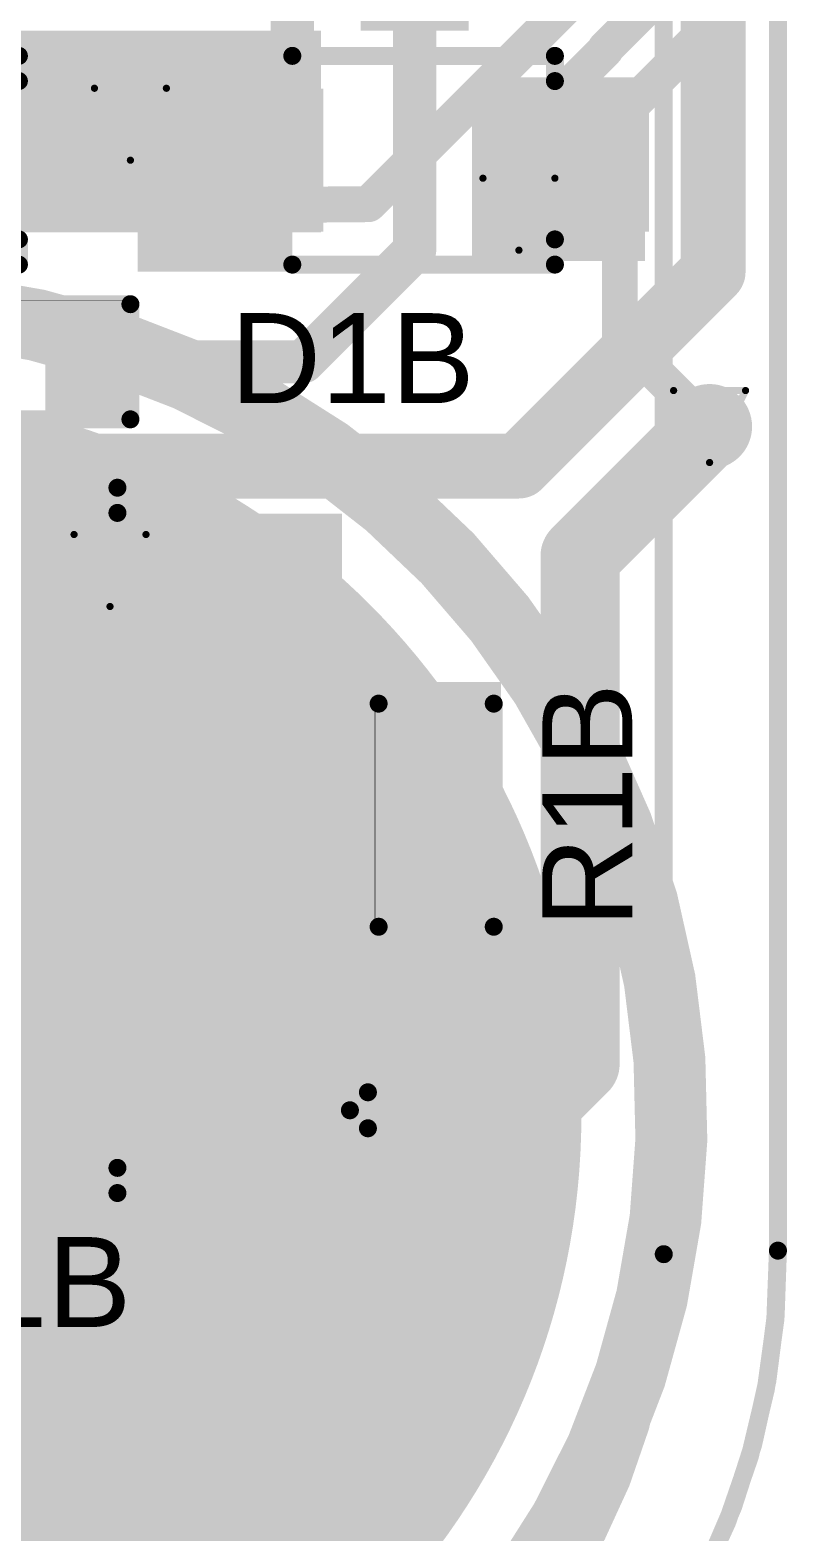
# Model space of a CAD drawing. Header units: inches. Extents: x -4.2 to 12.6, y -6.1 to 3.
# Drawn here: x -2.8468 to -2.6364, y -5.362 to -4.9446 of the extents above; entities that cross this region are included whole.
import ezdxf

# ---------------------------------------------------------------- set-up
doc = ezdxf.new("R2010")
doc.units = ezdxf.units.IN
doc.header["$MEASUREMENT"] = 0
for name, color, linetype in [('Board Outline', 216, 'Continuous'), ('Bottom Layer', 5, 'Continuous'), ('Bottom Overlay', 54, 'Continuous'), ('Bottom Paste', 16, 'Continuous'), ('Drill Drawing', 1, 'Continuous'), ('Flex_Ribbon Bottom Coverlay', 6, 'Continuous'), ('Flex_Ribbon Top Overlay', 2, 'Continuous'), ('Top Layer', 1, 'Continuous'), ('Top Paste', 8, 'Continuous'), ('Top Solder', 216, 'Continuous'), ('Via Holes', 16, 'Continuous')]:
    doc.layers.add(name, color=color, linetype=linetype)
doc.styles.add('Arial', font='', dxfattribs={"height": 0.2})
doc.styles.get('Arial').set_extended_font_data('Arial')

# ---------------------------------------------------------------- blocks, each defined once
blk = doc.blocks.new('SOIC_8_48')
at = {"layer": 'Flex_Ribbon Top Overlay'}
blk.add_hatch(color=2, dxfattribs=at).paths.add_polyline_path([(-0.0720002, 0.0619998), (-0.0590002, 0.0619998), (-0.0590002, 0.0879998), (-0.0720002, 0.0879998)])
at = {"layer": 'Top Layer'}
for points in [[(-0.0757874, 0.086811), (-0.0757874, 0.063189), (-0.136811, 0.063189), (-0.136811, 0.086811)], [(0.136811, 0.086811), (0.136811, 0.063189), (0.0757874, 0.063189), (0.0757874, 0.086811)], [(-0.0757874, 0.036811), (-0.0757874, 0.013189), (-0.136811, 0.013189), (-0.136811, 0.036811)], [(0.136811, 0.036811), (0.136811, 0.013189), (0.0757874, 0.013189), (0.0757874, 0.036811)], [(-0.0757874, -0.013189), (-0.0757874, -0.036811), (-0.136811, -0.036811), (-0.136811, -0.013189)], [(0.136811, -0.013189), (0.136811, -0.036811), (0.0757874, -0.036811), (0.0757874, -0.013189)], [(-0.0757874, -0.063189), (-0.0757874, -0.086811), (-0.136811, -0.086811), (-0.136811, -0.063189)], [(0.136811, -0.063189), (0.136811, -0.086811), (0.0757874, -0.086811), (0.0757874, -0.063189)]]:
    blk.add_hatch(color=1, dxfattribs=at).paths.add_polyline_path(points)
at = {"layer": 'Top Paste'}
for points in [[(-0.0757874, 0.086811), (-0.0757874, 0.063189), (-0.136811, 0.063189), (-0.136811, 0.086811)], [(0.136811, 0.086811), (0.136811, 0.063189), (0.0757874, 0.063189), (0.0757874, 0.086811)], [(-0.0757874, 0.036811), (-0.0757874, 0.013189), (-0.136811, 0.013189), (-0.136811, 0.036811)], [(0.136811, 0.036811), (0.136811, 0.013189), (0.0757874, 0.013189), (0.0757874, 0.036811)], [(-0.0757874, -0.013189), (-0.0757874, -0.036811), (-0.136811, -0.036811), (-0.136811, -0.013189)], [(0.136811, -0.013189), (0.136811, -0.036811), (0.0757874, -0.036811), (0.0757874, -0.013189)], [(-0.0757874, -0.063189), (-0.0757874, -0.086811), (-0.136811, -0.086811), (-0.136811, -0.063189)], [(0.136811, -0.063189), (0.136811, -0.086811), (0.0757874, -0.086811), (0.0757874, -0.063189)]]:
    blk.add_hatch(color=8, dxfattribs=at).paths.add_polyline_path(points)
at = {"layer": 'Top Solder'}
for points in [[(-0.0717874, 0.090811), (-0.0717874, 0.059189), (-0.140811, 0.059189), (-0.140811, 0.090811)], [(-0.0717874, 0.090811), (-0.0717874, 0.059189), (-0.140811, 0.059189), (-0.140811, 0.090811)], [(0.140811, 0.090811), (0.140811, 0.059189), (0.0717874, 0.059189), (0.0717874, 0.090811)], [(0.140811, 0.090811), (0.140811, 0.059189), (0.0717874, 0.059189), (0.0717874, 0.090811)], [(-0.0717874, 0.040811), (-0.0717874, 0.009189000000000003), (-0.140811, 0.009188999999999998), (-0.140811, 0.040811)], [(-0.0717874, 0.040811), (-0.0717874, 0.009189000000000003), (-0.140811, 0.009188999999999998), (-0.140811, 0.040811)], [(0.140811, 0.040811), (0.140811, 0.009189000000000003), (0.0717874, 0.009188999999999998), (0.0717874, 0.040811)], [(0.140811, 0.040811), (0.140811, 0.009189000000000003), (0.0717874, 0.009188999999999998), (0.0717874, 0.040811)], [(-0.0717874, -0.009188999999999998), (-0.0717874, -0.040811), (-0.140811, -0.040811), (-0.140811, -0.009189000000000003)], [(-0.0717874, -0.009188999999999998), (-0.0717874, -0.040811), (-0.140811, -0.040811), (-0.140811, -0.009189000000000003)], [(0.140811, -0.009188999999999998), (0.140811, -0.040811), (0.0717874, -0.040811), (0.0717874, -0.009189000000000003)], [(0.140811, -0.009188999999999998), (0.140811, -0.040811), (0.0717874, -0.040811), (0.0717874, -0.009189000000000003)], [(-0.0717874, -0.059189), (-0.0717874, -0.090811), (-0.140811, -0.090811), (-0.140811, -0.059189)], [(-0.0717874, -0.059189), (-0.0717874, -0.090811), (-0.140811, -0.090811), (-0.140811, -0.059189)], [(0.140811, -0.059189), (0.140811, -0.090811), (0.0717874, -0.090811), (0.0717874, -0.059189)], [(0.140811, -0.059189), (0.140811, -0.090811), (0.0717874, -0.090811), (0.0717874, -0.059189)]]:
    blk.add_hatch(color=216, dxfattribs=at).paths.add_polyline_path(points)
at = {"layer": 'Flex_Ribbon Top Overlay'}
for points in [[(-0.07837, 0.098, 0.005, 0.005, 0), (-0.07837, 0.091, 0.005, 0.005, 0)], [(0.07837, 0.098, 0.005, 0.005, 0), (-0.07837, 0.098, 0.005, 0.005, 0)], [(0.07837, 0.098, 0.005, 0.005, 0), (0.07837, 0.091, 0.005, 0.005, 0)], [(-0.143, 0.075, 0.005, 0.005, 0), (-0.148, 0.08, 0.005, 0.005, 0)], [(-0.148, 0.08, 0.005, 0.005, 0), (-0.148, 0.07, 0.005, 0.005, 0)], [(-0.143, 0.075, 0.005, 0.005, 0), (-0.148, 0.07, 0.005, 0.005, 0)], [(-0.07837, -0.091, 0.005, 0.005, 0), (-0.07837, -0.098, 0.005, 0.005, 0)], [(0.07837, -0.091, 0.005, 0.005, 0), (0.07837, -0.098, 0.005, 0.005, 0)], [(0.07837, -0.098, 0.005, 0.005, 0), (-0.07837, -0.098, 0.005, 0.005, 0)]]:
    blk.add_lwpolyline(points, format="xyseb", dxfattribs=at)
for points in [[(-0.07962, 0.098, 0.0025, 0.0025, 1), (-0.07712, 0.098, 0.0025, 0.0025, 1)], [(-0.07962, 0.098, 0.0025, 0.0025, 1), (-0.07712, 0.098, 0.0025, 0.0025, 1)], [(0.07712, 0.098, 0.0025, 0.0025, 1), (0.07962, 0.098, 0.0025, 0.0025, 1)], [(0.07712, 0.098, 0.0025, 0.0025, 1), (0.07962, 0.098, 0.0025, 0.0025, 1)], [(-0.07962, 0.091, 0.0025, 0.0025, 1), (-0.07712, 0.091, 0.0025, 0.0025, 1)], [(0.07712, 0.091, 0.0025, 0.0025, 1), (0.07962, 0.091, 0.0025, 0.0025, 1)], [(-0.14925, 0.08, 0.0025, 0.0025, 1), (-0.14675, 0.08, 0.0025, 0.0025, 1)], [(-0.14925, 0.08, 0.0025, 0.0025, 1), (-0.14675, 0.08, 0.0025, 0.0025, 1)], [(-0.14425, 0.075, 0.0025, 0.0025, 1), (-0.14175, 0.075, 0.0025, 0.0025, 1)], [(-0.14425, 0.075, 0.0025, 0.0025, 1), (-0.14175, 0.075, 0.0025, 0.0025, 1)], [(-0.14925, 0.07, 0.0025, 0.0025, 1), (-0.14675, 0.07, 0.0025, 0.0025, 1)], [(-0.14925, 0.07, 0.0025, 0.0025, 1), (-0.14675, 0.07, 0.0025, 0.0025, 1)], [(-0.07962, -0.091, 0.0025, 0.0025, 1), (-0.07712, -0.091, 0.0025, 0.0025, 1)], [(0.07712, -0.091, 0.0025, 0.0025, 1), (0.07962, -0.091, 0.0025, 0.0025, 1)], [(-0.07962, -0.098, 0.0025, 0.0025, 1), (-0.07712, -0.098, 0.0025, 0.0025, 1)], [(-0.07962, -0.098, 0.0025, 0.0025, 1), (-0.07712, -0.098, 0.0025, 0.0025, 1)], [(0.07712, -0.098, 0.0025, 0.0025, 1), (0.07962, -0.098, 0.0025, 0.0025, 1)], [(0.07712, -0.098, 0.0025, 0.0025, 1), (0.07962, -0.098, 0.0025, 0.0025, 1)]]:
    blk.add_lwpolyline(points, format="xyseb", close=True, dxfattribs=at)
blk = doc.blocks.new('R___0402_153')
at = {"layer": 'Top Layer'}
for points in [[(-0.0275, -0.0125), (-0.0275, 0.0125), (-0.009499999999999998, 0.0125), (-0.009500000000000001, -0.0125)], [(0.009499999999999998, -0.0125), (0.009500000000000001, 0.0125), (0.0275, 0.0125), (0.0275, -0.0125)]]:
    blk.add_hatch(color=1, dxfattribs=at).paths.add_polyline_path(points)
at = {"layer": 'Top Paste'}
for points in [[(-0.0275, -0.0125), (-0.0275, 0.0125), (-0.009499999999999998, 0.0125), (-0.009500000000000001, -0.0125)], [(0.009499999999999998, -0.0125), (0.009500000000000001, 0.0125), (0.0275, 0.0125), (0.0275, -0.0125)]]:
    blk.add_hatch(color=8, dxfattribs=at).paths.add_polyline_path(points)
at = {"layer": 'Top Solder'}
for points in [[(-0.0296654, -0.0146654), (-0.0296654, 0.0146654), (-0.007334599999999998, 0.0146654), (-0.007334600000000002, -0.0146654)], [(-0.0296654, -0.0146654), (-0.0296654, 0.0146654), (-0.007334599999999998, 0.0146654), (-0.007334600000000002, -0.0146654)], [(0.007334599999999998, -0.0146654), (0.007334600000000002, 0.0146654), (0.0296654, 0.0146654), (0.0296654, -0.0146654)], [(0.007334599999999998, -0.0146654), (0.007334600000000002, 0.0146654), (0.0296654, 0.0146654), (0.0296654, -0.0146654)]]:
    blk.add_hatch(color=216, dxfattribs=at).paths.add_polyline_path(points)
at = {"layer": 'Flex_Ribbon Top Overlay'}
for points in [[(-0.031, 0.016, 0.005, 0.005, 0), (-0.031, -0.016, 0.005, 0.005, 0)], [(0.031, 0.016, 0.005, 0.005, 0), (-0.031, 0.016, 0.005, 0.005, 0)], [(0.031, 0.016, 0.005, 0.005, 0), (0.031, -0.016, 0.005, 0.005, 0)], [(0.031, -0.016, 0.005, 0.005, 0), (-0.031, -0.016, 0.005, 0.005, 0)], [(0.032, -0.017, 0.000127, 0.000127, 0), (-0.032, -0.017, 0.000127, 0.000127, 0)]]:
    blk.add_lwpolyline(points, format="xyseb", dxfattribs=at)
for points in [[(-0.03225, 0.016, 0.0025, 0.0025, 1), (-0.02975, 0.016, 0.0025, 0.0025, 1)], [(-0.03225, 0.016, 0.0025, 0.0025, 1), (-0.02975, 0.016, 0.0025, 0.0025, 1)], [(0.02975, 0.016, 0.0025, 0.0025, 1), (0.03225, 0.016, 0.0025, 0.0025, 1)], [(0.02975, 0.016, 0.0025, 0.0025, 1), (0.03225, 0.016, 0.0025, 0.0025, 1)], [(-0.03225, -0.016, 0.0025, 0.0025, 1), (-0.02975, -0.016, 0.0025, 0.0025, 1)], [(-0.03225, -0.016, 0.0025, 0.0025, 1), (-0.02975, -0.016, 0.0025, 0.0025, 1)], [(0.02975, -0.016, 0.0025, 0.0025, 1), (0.03225, -0.016, 0.0025, 0.0025, 1)], [(0.02975, -0.016, 0.0025, 0.0025, 1), (0.03225, -0.016, 0.0025, 0.0025, 1)], [(-0.0320317, -0.017, 6.35e-05, 6.35e-05, 1), (-0.0319683, -0.017, 6.35e-05, 6.35e-05, 1)], [(0.0319683, -0.017, 6.35e-05, 6.35e-05, 1), (0.0320317, -0.017, 6.35e-05, 6.35e-05, 1)]]:
    blk.add_lwpolyline(points, format="xyseb", close=True, dxfattribs=at)
blk = doc.blocks.new('R___0402_181')
at = {"layer": 'Top Layer'}
for points in [[(-0.0275, -0.0125), (-0.0275, 0.0125), (-0.009500000000000003, 0.0125), (-0.009499999999999996, -0.0125)], [(0.009500000000000003, -0.0125), (0.009499999999999996, 0.0125), (0.0275, 0.0125), (0.0275, -0.0125)]]:
    blk.add_hatch(color=1, dxfattribs=at).paths.add_polyline_path(points)
at = {"layer": 'Top Paste'}
for points in [[(-0.0275, -0.0125), (-0.0275, 0.0125), (-0.009500000000000003, 0.0125), (-0.009499999999999996, -0.0125)], [(0.009500000000000003, -0.0125), (0.009499999999999996, 0.0125), (0.0275, 0.0125), (0.0275, -0.0125)]]:
    blk.add_hatch(color=8, dxfattribs=at).paths.add_polyline_path(points)
at = {"layer": 'Top Solder'}
for points in [[(-0.0296654, -0.0146654), (-0.0296654, 0.0146654), (-0.007334600000000003, 0.0146654), (-0.007334599999999997, -0.0146654)], [(-0.0296654, -0.0146654), (-0.0296654, 0.0146654), (-0.007334600000000003, 0.0146654), (-0.007334599999999997, -0.0146654)], [(0.007334600000000003, -0.0146654), (0.007334599999999997, 0.0146654), (0.0296654, 0.0146654), (0.0296654, -0.0146654)], [(0.007334600000000003, -0.0146654), (0.007334599999999997, 0.0146654), (0.0296654, 0.0146654), (0.0296654, -0.0146654)]]:
    blk.add_hatch(color=216, dxfattribs=at).paths.add_polyline_path(points)
at = {"layer": 'Flex_Ribbon Top Overlay'}
for points in [[(-0.031, -0.016, 0.005, 0.005, 0), (-0.031, 0.016, 0.005, 0.005, 0)], [(0.031, 0.016, 0.005, 0.005, 0), (-0.031, 0.016, 0.005, 0.005, 0)], [(0.031, -0.016, 0.005, 0.005, 0), (0.031, 0.016, 0.005, 0.005, 0)], [(0.031, -0.016, 0.005, 0.005, 0), (-0.031, -0.016, 0.005, 0.005, 0)], [(0.032, -0.017, 0.000127, 0.000127, 0), (-0.032, -0.017, 0.000127, 0.000127, 0)]]:
    blk.add_lwpolyline(points, format="xyseb", dxfattribs=at)
for points in [[(-0.03225, 0.016, 0.0025, 0.0025, 1), (-0.02975, 0.016, 0.0025, 0.0025, 1)], [(-0.03225, 0.016, 0.0025, 0.0025, 1), (-0.02975, 0.016, 0.0025, 0.0025, 1)], [(0.02975, 0.016, 0.0025, 0.0025, 1), (0.03225, 0.016, 0.0025, 0.0025, 1)], [(0.02975, 0.016, 0.0025, 0.0025, 1), (0.03225, 0.016, 0.0025, 0.0025, 1)], [(-0.03225, -0.016, 0.0025, 0.0025, 1), (-0.02975, -0.016, 0.0025, 0.0025, 1)], [(-0.03225, -0.016, 0.0025, 0.0025, 1), (-0.02975, -0.016, 0.0025, 0.0025, 1)], [(0.02975, -0.016, 0.0025, 0.0025, 1), (0.03225, -0.016, 0.0025, 0.0025, 1)], [(0.02975, -0.016, 0.0025, 0.0025, 1), (0.03225, -0.016, 0.0025, 0.0025, 1)], [(-0.0320317, -0.017, 6.35e-05, 6.35e-05, 1), (-0.0319683, -0.017, 6.35e-05, 6.35e-05, 1)], [(0.0319683, -0.017, 6.35e-05, 6.35e-05, 1), (0.0320317, -0.017, 6.35e-05, 6.35e-05, 1)]]:
    blk.add_lwpolyline(points, format="xyseb", close=True, dxfattribs=at)
blk = doc.blocks.new('_EMG________B_202')
at = {"layer": 'Bottom Layer'}
h = blk.add_hatch(color=5, dxfattribs=at)
edge = h.paths.add_edge_path()
edge.add_arc((1.1e-06, -0.3931963), 0.1968504, 0, 360)
at = {"layer": 'Bottom Paste'}
h = blk.add_hatch(color=16, dxfattribs=at)
edge = h.paths.add_edge_path()
edge.add_arc((1.1e-06, -0.3931963), 0.1968504, 0, 360)
at = {"layer": 'Flex_Ribbon Bottom Coverlay'}
h = blk.add_hatch(color=6, dxfattribs=at)
edge = h.paths.add_edge_path()
edge.add_arc((1.1e-06, -0.3931963), 0.2008504, 0, 360)
h = blk.add_hatch(color=6, dxfattribs=at)
edge = h.paths.add_edge_path()
edge.add_arc((1.1e-06, -0.3931963), 0.2008504, 0, 360)
at = {"layer": 'Bottom Overlay'}
for points in [[(0.2237505, -0.4317177, 0.005, 0.005, 0), (0.2237505, 0.4317242, 0.005, 0.005, 0)], [(0.2237505, -0.431721, 0.005, 0.005, -0.4142135623730934), (0.0602644, -0.5989227, 0.005, 0.005, 0)]]:
    blk.add_lwpolyline(points, format="xyseb", dxfattribs=at)
for points in [[(0.2225005, -0.4317177, 0.0025, 0.0025, 1), (0.2250005, -0.4317177, 0.0025, 0.0025, 1)], [(0.2225005, -0.431721, 0.0025, 0.0025, 1), (0.2250005, -0.431721, 0.0025, 0.0025, 1)]]:
    blk.add_lwpolyline(points, format="xyseb", close=True, dxfattribs=at)
blk = doc.blocks.new('SOD_323_216')
at = {"layer": 'Flex_Ribbon Top Overlay'}
for points in [[(-0.079, 0.019), (-0.036, 0.019), (-0.036, 0.031), (-0.079, 0.031)], [(-0.079, -0.02), (-0.062, -0.02), (-0.062, 0.02), (-0.079, 0.02)], [(-0.079, -0.031), (-0.036, -0.031), (-0.036, -0.019), (-0.079, -0.019)]]:
    blk.add_hatch(color=2, dxfattribs=at).paths.add_polyline_path(points)
at = {"layer": 'Top Layer'}
for points in [[(-0.02952755, -0.01771655), (-0.06102365, -0.01771655), (-0.06102365, 0.01771655), (-0.02952755, 0.01771655)], [(0.06102365, -0.01771655), (0.02952755, -0.01771655), (0.02952755, 0.01771655), (0.06102365, 0.01771655)]]:
    blk.add_hatch(color=1, dxfattribs=at).paths.add_polyline_path(points)
at = {"layer": 'Top Paste'}
for points in [[(-0.02952755, -0.01771655), (-0.06102365, -0.01771655), (-0.06102365, 0.01771655), (-0.02952755, 0.01771655)], [(0.06102365, -0.01771655), (0.02952755, -0.01771655), (0.02952755, 0.01771655), (0.06102365, 0.01771655)]]:
    blk.add_hatch(color=8, dxfattribs=at).paths.add_polyline_path(points)
at = {"layer": 'Top Solder'}
for points in [[(-0.02736215, -0.01988195), (-0.06318905, -0.01988195), (-0.06318905, 0.01988195), (-0.02736215, 0.01988195)], [(-0.02736215, -0.01988195), (-0.06318905, -0.01988195), (-0.06318905, 0.01988195), (-0.02736215, 0.01988195)], [(0.06318905, -0.01988195), (0.02736215, -0.01988195), (0.02736215, 0.01988195), (0.06318905, 0.01988195)], [(0.06318905, -0.01988195), (0.02736215, -0.01988195), (0.02736215, 0.01988195), (0.06318905, 0.01988195)]]:
    blk.add_hatch(color=216, dxfattribs=at).paths.add_polyline_path(points)
at = {"layer": 'Flex_Ribbon Top Overlay'}
for points in [[(-0.036, 0.029, 0.005, 0.005, 0), (0.037, 0.029, 0.005, 0.005, 0)], [(0.037, 0.022, 0.005, 0.005, 0), (0.037, 0.029, 0.005, 0.005, 0)], [(0.037, -0.029, 0.005, 0.005, 0), (0.037, -0.022, 0.005, 0.005, 0)], [(-0.036, -0.029, 0.005, 0.005, 0), (0.037, -0.029, 0.005, 0.005, 0)]]:
    blk.add_lwpolyline(points, format="xyseb", dxfattribs=at)
for points in [[(-0.03725, 0.029, 0.0025, 0.0025, 1), (-0.03475, 0.029, 0.0025, 0.0025, 1)], [(0.03575, 0.029, 0.0025, 0.0025, 1), (0.03825, 0.029, 0.0025, 0.0025, 1)], [(0.03575, 0.029, 0.0025, 0.0025, 1), (0.03825, 0.029, 0.0025, 0.0025, 1)], [(0.03575, 0.022, 0.0025, 0.0025, 1), (0.03825, 0.022, 0.0025, 0.0025, 1)], [(0.03575, -0.022, 0.0025, 0.0025, 1), (0.03825, -0.022, 0.0025, 0.0025, 1)], [(-0.03725, -0.029, 0.0025, 0.0025, 1), (-0.03475, -0.029, 0.0025, 0.0025, 1)], [(0.03575, -0.029, 0.0025, 0.0025, 1), (0.03825, -0.029, 0.0025, 0.0025, 1)], [(0.03575, -0.029, 0.0025, 0.0025, 1), (0.03825, -0.029, 0.0025, 0.0025, 1)]]:
    blk.add_lwpolyline(points, format="xyseb", close=True, dxfattribs=at)
blk = doc.blocks.new('SOD_323_223')
at = {"layer": 'Flex_Ribbon Top Overlay'}
for points in [[(-0.079, 0.019), (-0.036, 0.019), (-0.036, 0.031), (-0.079, 0.031)], [(-0.079, -0.02), (-0.062, -0.02), (-0.062, 0.02), (-0.079, 0.02)], [(-0.079, -0.031), (-0.036, -0.031), (-0.036, -0.019), (-0.079, -0.019)]]:
    blk.add_hatch(color=2, dxfattribs=at).paths.add_polyline_path(points)
at = {"layer": 'Top Layer'}
for points in [[(-0.02952755, -0.01771655), (-0.06102365, -0.01771655), (-0.06102365, 0.01771655), (-0.02952755, 0.01771655)], [(0.06102365, -0.01771655), (0.02952755, -0.01771655), (0.02952755, 0.01771655), (0.06102365, 0.01771655)]]:
    blk.add_hatch(color=1, dxfattribs=at).paths.add_polyline_path(points)
at = {"layer": 'Top Paste'}
for points in [[(-0.02952755, -0.01771655), (-0.06102365, -0.01771655), (-0.06102365, 0.01771655), (-0.02952755, 0.01771655)], [(0.06102365, -0.01771655), (0.02952755, -0.01771655), (0.02952755, 0.01771655), (0.06102365, 0.01771655)]]:
    blk.add_hatch(color=8, dxfattribs=at).paths.add_polyline_path(points)
at = {"layer": 'Top Solder'}
for points in [[(-0.02736215, -0.01988195), (-0.06318905, -0.01988195), (-0.06318905, 0.01988195), (-0.02736215, 0.01988195)], [(-0.02736215, -0.01988195), (-0.06318905, -0.01988195), (-0.06318905, 0.01988195), (-0.02736215, 0.01988195)], [(0.06318905, -0.01988195), (0.02736215, -0.01988195), (0.02736215, 0.01988195), (0.06318905, 0.01988195)], [(0.06318905, -0.01988195), (0.02736215, -0.01988195), (0.02736215, 0.01988195), (0.06318905, 0.01988195)]]:
    blk.add_hatch(color=216, dxfattribs=at).paths.add_polyline_path(points)
at = {"layer": 'Flex_Ribbon Top Overlay'}
for points in [[(-0.036, 0.029, 0.005, 0.005, 0), (0.037, 0.029, 0.005, 0.005, 0)], [(0.037, 0.022, 0.005, 0.005, 0), (0.037, 0.029, 0.005, 0.005, 0)], [(0.037, -0.029, 0.005, 0.005, 0), (0.037, -0.022, 0.005, 0.005, 0)], [(-0.036, -0.029, 0.005, 0.005, 0), (0.037, -0.029, 0.005, 0.005, 0)]]:
    blk.add_lwpolyline(points, format="xyseb", dxfattribs=at)
for points in [[(-0.03725, 0.029, 0.0025, 0.0025, 1), (-0.03475, 0.029, 0.0025, 0.0025, 1)], [(0.03575, 0.029, 0.0025, 0.0025, 1), (0.03825, 0.029, 0.0025, 0.0025, 1)], [(0.03575, 0.029, 0.0025, 0.0025, 1), (0.03825, 0.029, 0.0025, 0.0025, 1)], [(0.03575, 0.022, 0.0025, 0.0025, 1), (0.03825, 0.022, 0.0025, 0.0025, 1)], [(0.03575, -0.022, 0.0025, 0.0025, 1), (0.03825, -0.022, 0.0025, 0.0025, 1)], [(-0.03725, -0.029, 0.0025, 0.0025, 1), (-0.03475, -0.029, 0.0025, 0.0025, 1)], [(0.03575, -0.029, 0.0025, 0.0025, 1), (0.03825, -0.029, 0.0025, 0.0025, 1)], [(0.03575, -0.029, 0.0025, 0.0025, 1), (0.03825, -0.029, 0.0025, 0.0025, 1)]]:
    blk.add_lwpolyline(points, format="xyseb", close=True, dxfattribs=at)

msp = doc.modelspace()

# ---------------------------------------------------------------- hatches: boundary and pattern name
at = {"layer": 'Bottom Layer'}
h = msp.add_hatch(color=5, dxfattribs=at)
edge = h.paths.add_edge_path()
edge.add_arc((-2.8189162, -4.9707837), 0.011811, 0, 360)
h = msp.add_hatch(color=5, dxfattribs=at)
edge = h.paths.add_edge_path()
edge.add_arc((-2.7109162, -4.9957837), 0.011811, 0, 360)
h = msp.add_hatch(color=5, dxfattribs=at)
edge = h.paths.add_edge_path()
edge.add_arc((-2.6579162, -5.0547837), 0.011811, 0, 360)
h = msp.add_hatch(color=5, dxfattribs=at)
edge = h.paths.add_edge_path()
edge.add_arc((-2.8245856, -5.0947837), 0.011811, 0, 360)
at = {"layer": 'Top Layer'}
for points in [[(-2.7548964, -4.9447837), (-2.7248964, -4.9447837), (-2.7248964, -4.7987837), (-2.7548964, -4.7987837)], [(-2.8569162, -5.0007837), (-2.7659162, -5.0007837), (-2.7659162, -4.9447837), (-2.8569162, -4.9447837)], [(-2.7239162, -5.0087837), (-2.6759162, -5.0087837), (-2.6759162, -4.9577837), (-2.7239162, -4.9577837)], [(-2.8278964, -5.1567837), (-2.7159162, -5.1567837), (-2.7159162, -5.1257837), (-2.8278964, -5.1257837)], [(-2.8278964, -5.2067837), (-2.7149162, -5.2067837), (-2.7149162, -5.1707837), (-2.8278964, -5.1707837)]]:
    msp.add_hatch(color=1, dxfattribs=at).paths.add_polyline_path(points)
h = msp.add_hatch(color=1, dxfattribs=at)
edge = h.paths.add_edge_path()
edge.add_arc((-2.8189162, -4.9707837), 0.011811, 0, 360)
h = msp.add_hatch(color=1, dxfattribs=at)
edge = h.paths.add_edge_path()
edge.add_arc((-2.7109162, -4.9957837), 0.011811, 0, 360)
h = msp.add_hatch(color=1, dxfattribs=at)
edge = h.paths.add_edge_path()
edge.add_arc((-2.6579162, -5.0547837), 0.011811, 0, 360)
h = msp.add_hatch(color=1, dxfattribs=at)
edge = h.paths.add_edge_path()
edge.add_arc((-2.8245856, -5.0947837), 0.011811, 0, 360)
at = {"layer": 'Via Holes'}
h = msp.add_hatch(color=7, dxfattribs=at)
edge = h.paths.add_edge_path()
edge.add_arc((-2.8189162, -4.9707837), 0.0059055, 0, 360)
h = msp.add_hatch(color=7, dxfattribs=at)
edge = h.paths.add_edge_path()
edge.add_arc((-2.7109162, -4.9957837), 0.0059055, 0, 360)
h = msp.add_hatch(color=7, dxfattribs=at)
edge = h.paths.add_edge_path()
edge.add_arc((-2.6579162, -5.0547837), 0.0059055, 0, 360)
h = msp.add_hatch(color=7, dxfattribs=at)
edge = h.paths.add_edge_path()
edge.add_arc((-2.8245856, -5.0947837), 0.0059055, 0, 360)

# ---------------------------------------------------------------- linework, layer by layer
at = {"layer": 'Board Outline'}
for points in [[(-2.6389176, -4.4233226, 0.005, 0.005, 0), (-2.6389162, -5.2837853, 0.005, 0.005, 0)], [(-2.6389176, -4.4233226, 0.005, 0.005, 0), (-2.6389162, -5.2837853, 0.005, 0.005, 0)], [(-2.6389176, -4.4233231, 0.005, 0.005, 0), (-2.6389162, -5.2837858, 0.005, 0.005, 0)], [(-2.6389162, -5.2837853, 0.005, 0.005, -0.4142135623730951), (-2.8335425, -5.482835, 0.005, 0.005, 0)], [(-2.6389162, -5.2837858, 0.005, 0.005, -0.414213562373093), (-2.8335425, -5.4828355, 0.005, 0.005, 0)]]:
    msp.add_lwpolyline(points, format="xyseb", dxfattribs=at)
for points in [[(-2.6401662, -5.2837853, 0.0025, 0.0025, 1), (-2.6376662, -5.2837853, 0.0025, 0.0025, 1)], [(-2.6401662, -5.2837853, 0.0025, 0.0025, 1), (-2.6376662, -5.2837853, 0.0025, 0.0025, 1)], [(-2.6401662, -5.2837853, 0.0025, 0.0025, 1), (-2.6376662, -5.2837853, 0.0025, 0.0025, 1)], [(-2.6401662, -5.2837858, 0.0025, 0.0025, 1), (-2.6376662, -5.2837858, 0.0025, 0.0025, 1)], [(-2.6401662, -5.2837858, 0.0025, 0.0025, 1), (-2.6376662, -5.2837858, 0.0025, 0.0025, 1)]]:
    msp.add_lwpolyline(points, format="xyseb", close=True, dxfattribs=at)
at = {"layer": 'Bottom Layer'}
for points in [[(-2.7269162, -4.9671563, 0.01, 0.01, 0), (-2.6850767, -4.9253168, 0.01, 0.01, 0)], [(-2.6868359, -4.9497034, 0.01, 0.01, 0), (-2.6682815, -4.931149, 0.01, 0.01, 0)], [(-2.6828688, -4.9687363, 0.01, 0.01, 0), (-2.6522815, -4.938149, 0.01, 0.01, 0)], [(-2.7109162, -4.9741563, 0.01, 0.01, 0), (-2.6868359, -4.950076, 0.01, 0.01, 0)], [(-2.6868359, -4.950076, 0.01, 0.01, 0), (-2.6868359, -4.9497034, 0.01, 0.01, 0)], [(-2.7527443, -4.9929844, 0.01, 0.01, 0), (-2.7269162, -4.9671563, 0.01, 0.01, 0)], [(-3.0899162, -4.9707837, 0.012, 0.012, 0), (-2.8189162, -4.9707837, 0.012, 0.012, 0)], [(-2.8189162, -4.9707837, 0.012, 0.012, 0), (-2.818677, -4.9707837, 0.012, 0.012, 0)], [(-2.6828688, -5.0298311, 0.01, 0.01, 0), (-2.6828688, -4.9687363, 0.01, 0.01, 0)], [(-2.7109162, -4.9957837, 0.01, 0.01, 0), (-2.7109162, -4.9741563, 0.01, 0.01, 0)], [(-3.0708758, -4.9957432, 0.01, 0.01, 0), (-2.8231583, -4.993595, 0.01, 0.01, 0)], [(-2.8231583, -4.993595, 0.01, 0.01, 0), (-2.8230715, -4.9935947, 0.01, 0.01, 0)], [(-2.8230715, -4.9935947, 0.01, 0.01, 0), (-2.810889, -4.9935947, 0.01, 0.01, 0)], [(-2.810889, -4.9935947, 0.01, 0.01, 0), (-2.8079349, -4.993463, 0.01, 0.01, 0)], [(-2.8079349, -4.993463, 0.01, 0.01, 0), (-2.7527443, -4.9929843, 0.01, 0.01, 0)], [(-3.0659163, -5.0992836, 0.02, 0.02, -1.347470357221501), (-2.8344158, -5.4654085, 0.02, 0.02, 0)], [(-2.6828688, -5.0298311, 0.01, 0.01, 0), (-2.6579162, -5.0547837, 0.01, 0.01, 0)]]:
    msp.add_lwpolyline(points, format="xyseb", dxfattribs=at)
for points in [[(-2.6893359, -4.9497034, 0.005, 0.005, 1), (-2.6843359, -4.9497034, 0.005, 0.005, 1)], [(-2.6893359, -4.9497034, 0.005, 0.005, 1), (-2.6843359, -4.9497034, 0.005, 0.005, 1)], [(-2.6893359, -4.950076, 0.005, 0.005, 1), (-2.6843359, -4.950076, 0.005, 0.005, 1)], [(-2.6893359, -4.950076, 0.005, 0.005, 1), (-2.6843359, -4.950076, 0.005, 0.005, 1)], [(-2.7294162, -4.9671563, 0.005, 0.005, 1), (-2.7244162, -4.9671563, 0.005, 0.005, 1)], [(-2.7294162, -4.9671563, 0.005, 0.005, 1), (-2.7244162, -4.9671563, 0.005, 0.005, 1)], [(-2.8219162, -4.9707837, 0.006, 0.006, 1), (-2.8159162, -4.9707837, 0.006, 0.006, 1)], [(-2.8219162, -4.9707837, 0.006, 0.006, 1), (-2.8159162, -4.9707837, 0.006, 0.006, 1)], [(-2.821677, -4.9707837, 0.006, 0.006, 1), (-2.815677, -4.9707837, 0.006, 0.006, 1)], [(-2.6853688, -4.9687363, 0.005, 0.005, 1), (-2.6803688, -4.9687363, 0.005, 0.005, 1)], [(-2.6853688, -4.9687363, 0.005, 0.005, 1), (-2.6803688, -4.9687363, 0.005, 0.005, 1)], [(-2.7134162, -4.9741563, 0.005, 0.005, 1), (-2.7084162, -4.9741563, 0.005, 0.005, 1)], [(-2.7134162, -4.9741563, 0.005, 0.005, 1), (-2.7084162, -4.9741563, 0.005, 0.005, 1)], [(-2.8256583, -4.993595, 0.005, 0.005, 1), (-2.8206583, -4.993595, 0.005, 0.005, 1)], [(-2.8256583, -4.993595, 0.005, 0.005, 1), (-2.8206583, -4.993595, 0.005, 0.005, 1)], [(-2.8255715, -4.9935947, 0.005, 0.005, 1), (-2.8205715, -4.9935947, 0.005, 0.005, 1)], [(-2.8255715, -4.9935947, 0.005, 0.005, 1), (-2.8205715, -4.9935947, 0.005, 0.005, 1)], [(-2.813389, -4.9935947, 0.005, 0.005, 1), (-2.808389, -4.9935947, 0.005, 0.005, 1)], [(-2.813389, -4.9935947, 0.005, 0.005, 1), (-2.808389, -4.9935947, 0.005, 0.005, 1)], [(-2.8104349, -4.993463, 0.005, 0.005, 1), (-2.8054349, -4.993463, 0.005, 0.005, 1)], [(-2.8104349, -4.993463, 0.005, 0.005, 1), (-2.8054349, -4.993463, 0.005, 0.005, 1)], [(-2.7552443, -4.9929843, 0.005, 0.005, 1), (-2.7502443, -4.9929843, 0.005, 0.005, 1)], [(-2.7552443, -4.9929844, 0.005, 0.005, 1), (-2.7502443, -4.9929844, 0.005, 0.005, 1)], [(-2.7134162, -4.9957837, 0.005, 0.005, 1), (-2.7084162, -4.9957837, 0.005, 0.005, 1)], [(-2.6853688, -5.0298311, 0.005, 0.005, 1), (-2.6803688, -5.0298311, 0.005, 0.005, 1)], [(-2.6853688, -5.0298311, 0.005, 0.005, 1), (-2.6803688, -5.0298311, 0.005, 0.005, 1)], [(-2.6604162, -5.0547837, 0.005, 0.005, 1), (-2.6554162, -5.0547837, 0.005, 0.005, 1)]]:
    msp.add_lwpolyline(points, format="xyseb", close=True, dxfattribs=at)
at = {"layer": 'Drill Drawing'}
for points in [[(-2.8289162, -4.9607837, 0.002, 0.002, 0), (-2.8089162, -4.9607837, 0.002, 0.002, 0)], [(-2.8289162, -4.9607837, 0.002, 0.002, 0), (-2.8189162, -4.9807837, 0.002, 0.002, 0)], [(-2.8189162, -4.9807837, 0.002, 0.002, 0), (-2.8089162, -4.9607837, 0.002, 0.002, 0)], [(-2.7209162, -4.9857837, 0.002, 0.002, 0), (-2.7009162, -4.9857837, 0.002, 0.002, 0)], [(-2.7209162, -4.9857837, 0.002, 0.002, 0), (-2.7109162, -5.0057837, 0.002, 0.002, 0)], [(-2.7109162, -5.0057837, 0.002, 0.002, 0), (-2.7009162, -4.9857837, 0.002, 0.002, 0)], [(-2.6679162, -5.0447837, 0.002, 0.002, 0), (-2.6479162, -5.0447837, 0.002, 0.002, 0)], [(-2.6679162, -5.0447837, 0.002, 0.002, 0), (-2.6579162, -5.0647837, 0.002, 0.002, 0)], [(-2.6579162, -5.0647837, 0.002, 0.002, 0), (-2.6479162, -5.0447837, 0.002, 0.002, 0)], [(-2.8345856, -5.0847837, 0.002, 0.002, 0), (-2.8145856, -5.0847837, 0.002, 0.002, 0)], [(-2.8345856, -5.0847837, 0.002, 0.002, 0), (-2.8245856, -5.1047837, 0.002, 0.002, 0)], [(-2.8245856, -5.1047837, 0.002, 0.002, 0), (-2.8145856, -5.0847837, 0.002, 0.002, 0)]]:
    msp.add_lwpolyline(points, format="xyseb", dxfattribs=at)
for points in [[(-2.8294162, -4.9607837, 0.001, 0.001, 1), (-2.8284162, -4.9607837, 0.001, 0.001, 1)], [(-2.8294162, -4.9607837, 0.001, 0.001, 1), (-2.8284162, -4.9607837, 0.001, 0.001, 1)], [(-2.8094162, -4.9607837, 0.001, 0.001, 1), (-2.8084162, -4.9607837, 0.001, 0.001, 1)], [(-2.8094162, -4.9607837, 0.001, 0.001, 1), (-2.8084162, -4.9607837, 0.001, 0.001, 1)], [(-2.8194162, -4.9807837, 0.001, 0.001, 1), (-2.8184162, -4.9807837, 0.001, 0.001, 1)], [(-2.8194162, -4.9807837, 0.001, 0.001, 1), (-2.8184162, -4.9807837, 0.001, 0.001, 1)], [(-2.7214162, -4.9857837, 0.001, 0.001, 1), (-2.7204162, -4.9857837, 0.001, 0.001, 1)], [(-2.7214162, -4.9857837, 0.001, 0.001, 1), (-2.7204162, -4.9857837, 0.001, 0.001, 1)], [(-2.7014162, -4.9857837, 0.001, 0.001, 1), (-2.7004162, -4.9857837, 0.001, 0.001, 1)], [(-2.7014162, -4.9857837, 0.001, 0.001, 1), (-2.7004162, -4.9857837, 0.001, 0.001, 1)], [(-2.7114162, -5.0057837, 0.001, 0.001, 1), (-2.7104162, -5.0057837, 0.001, 0.001, 1)], [(-2.7114162, -5.0057837, 0.001, 0.001, 1), (-2.7104162, -5.0057837, 0.001, 0.001, 1)], [(-2.6684162, -5.0447837, 0.001, 0.001, 1), (-2.6674162, -5.0447837, 0.001, 0.001, 1)], [(-2.6684162, -5.0447837, 0.001, 0.001, 1), (-2.6674162, -5.0447837, 0.001, 0.001, 1)], [(-2.6484162, -5.0447837, 0.001, 0.001, 1), (-2.6474162, -5.0447837, 0.001, 0.001, 1)], [(-2.6484162, -5.0447837, 0.001, 0.001, 1), (-2.6474162, -5.0447837, 0.001, 0.001, 1)], [(-2.6584162, -5.0647837, 0.001, 0.001, 1), (-2.6574162, -5.0647837, 0.001, 0.001, 1)], [(-2.6584162, -5.0647837, 0.001, 0.001, 1), (-2.6574162, -5.0647837, 0.001, 0.001, 1)], [(-2.8350856, -5.0847837, 0.001, 0.001, 1), (-2.8340856, -5.0847837, 0.001, 0.001, 1)], [(-2.8350856, -5.0847837, 0.001, 0.001, 1), (-2.8340856, -5.0847837, 0.001, 0.001, 1)], [(-2.8150856, -5.0847837, 0.001, 0.001, 1), (-2.8140856, -5.0847837, 0.001, 0.001, 1)], [(-2.8150856, -5.0847837, 0.001, 0.001, 1), (-2.8140856, -5.0847837, 0.001, 0.001, 1)], [(-2.8250856, -5.1047837, 0.001, 0.001, 1), (-2.8240856, -5.1047837, 0.001, 0.001, 1)], [(-2.8250856, -5.1047837, 0.001, 0.001, 1), (-2.8240856, -5.1047837, 0.001, 0.001, 1)]]:
    msp.add_lwpolyline(points, format="xyseb", close=True, dxfattribs=at)
at = {"layer": 'Top Layer'}
for points in [[(-2.7739162, -4.9715081, 0.012, 0.012, 0), (-2.7739162, -4.8124133, 0.012, 0.012, 0)], [(-2.7398964, -5.0057838, 0.012, 0.012, 0), (-2.7398964, -4.8357837, 0.012, 0.012, 0)], [(-2.6569162, -5.0117837, 0.018, 0.018, 0), (-2.6569162, -4.9338279, 0.018, 0.018, 0)], [(-2.8189162, -4.9677837, 0.012, 0.012, 0), (-2.8189162, -4.9607837, 0.012, 0.012, 0)], [(-2.8219162, -4.9677837, 0.012, 0.012, 0), (-2.8189162, -4.9677837, 0.012, 0.012, 0)], [(-2.7831918, -4.9807837, 0.01, 0.01, 0), (-2.7739162, -4.9715081, 0.01, 0.01, 0)], [(-2.7033887, -4.9935003, 0.01, 0.01, 0), (-2.6926406, -4.9827522, 0.01, 0.01, 0)], [(-2.6926406, -4.9827522, 0.01, 0.01, 0), (-2.6926406, -4.9807837, 0.01, 0.01, 0)], [(-2.7109162, -4.9957837, 0.01, 0.01, 0), (-2.7086328, -4.9935003, 0.01, 0.01, 0)], [(-2.7086328, -4.9935003, 0.01, 0.01, 0), (-2.7033887, -4.9935003, 0.01, 0.01, 0)], [(-2.7708963, -5.0367837, 0.012, 0.012, 0), (-2.7398964, -5.0057838, 0.012, 0.012, 0)], [(-2.7109162, -5.0657837, 0.018, 0.018, 0), (-2.6569162, -5.0117837, 0.018, 0.018, 0)], [(-2.8314162, -5.0367837, 0.012, 0.012, 0), (-2.7708963, -5.0367837, 0.012, 0.012, 0)], [(-2.6939162, -5.0907837, 0.022, 0.022, 0), (-2.6579162, -5.0547837, 0.022, 0.022, 0)], [(-2.8649162, -5.0957837, 0.018, 0.018, 0), (-2.8349162, -5.0657837, 0.018, 0.018, 0)], [(-2.8349162, -5.0657837, 0.018, 0.018, 0), (-2.7109162, -5.0657837, 0.018, 0.018, 0)], [(-2.6939162, -5.2318963, 0.022, 0.022, 0), (-2.6939162, -5.0907837, 0.022, 0.022, 0)], [(-2.8245856, -5.0947837, 0.022, 0.022, 0), (-2.7945972, -5.0947837, 0.022, 0.022, 0)], [(-2.7068036, -5.2447837, 0.022, 0.022, 0), (-2.6939162, -5.2318963, 0.022, 0.022, 0)], [(-2.7945972, -5.2447837, 0.022, 0.022, 0), (-2.7068036, -5.2447837, 0.022, 0.022, 0)]]:
    msp.add_lwpolyline(points, format="xyseb", dxfattribs=at)
for points in [[(-2.8219162, -4.9607837, 0.006, 0.006, 1), (-2.8159162, -4.9607837, 0.006, 0.006, 1)], [(-2.8249162, -4.9677837, 0.006, 0.006, 1), (-2.8189162, -4.9677837, 0.006, 0.006, 1)], [(-2.8219162, -4.9677837, 0.006, 0.006, 1), (-2.8159162, -4.9677837, 0.006, 0.006, 1)], [(-2.8219162, -4.9677837, 0.006, 0.006, 1), (-2.8159162, -4.9677837, 0.006, 0.006, 1)], [(-2.7769162, -4.9715081, 0.006, 0.006, 1), (-2.7709162, -4.9715081, 0.006, 0.006, 1)], [(-2.7764162, -4.9715081, 0.005, 0.005, 1), (-2.7714162, -4.9715081, 0.005, 0.005, 1)], [(-2.7856918, -4.9807837, 0.005, 0.005, 1), (-2.7806918, -4.9807837, 0.005, 0.005, 1)], [(-2.6951406, -4.9807837, 0.005, 0.005, 1), (-2.6901406, -4.9807837, 0.005, 0.005, 1)], [(-2.6951406, -4.9827522, 0.005, 0.005, 1), (-2.6901406, -4.9827522, 0.005, 0.005, 1)], [(-2.6951406, -4.9827522, 0.005, 0.005, 1), (-2.6901406, -4.9827522, 0.005, 0.005, 1)], [(-2.7134162, -4.9957837, 0.005, 0.005, 1), (-2.7084162, -4.9957837, 0.005, 0.005, 1)], [(-2.7111328, -4.9935003, 0.005, 0.005, 1), (-2.7061328, -4.9935003, 0.005, 0.005, 1)], [(-2.7111328, -4.9935003, 0.005, 0.005, 1), (-2.7061328, -4.9935003, 0.005, 0.005, 1)], [(-2.7058887, -4.9935003, 0.005, 0.005, 1), (-2.7008887, -4.9935003, 0.005, 0.005, 1)], [(-2.7058887, -4.9935003, 0.005, 0.005, 1), (-2.7008887, -4.9935003, 0.005, 0.005, 1)], [(-2.7428964, -5.0057838, 0.006, 0.006, 1), (-2.7368964, -5.0057838, 0.006, 0.006, 1)], [(-2.7428964, -5.0057838, 0.006, 0.006, 1), (-2.7368964, -5.0057838, 0.006, 0.006, 1)], [(-2.6614162, -5.0117837, 0.009, 0.009, 1), (-2.6524162, -5.0117837, 0.009, 0.009, 1)], [(-2.6614162, -5.0117837, 0.009, 0.009, 1), (-2.6524162, -5.0117837, 0.009, 0.009, 1)], [(-2.8344162, -5.0367837, 0.006, 0.006, 1), (-2.8284162, -5.0367837, 0.006, 0.006, 1)], [(-2.7738963, -5.0367837, 0.006, 0.006, 1), (-2.7678963, -5.0367837, 0.006, 0.006, 1)], [(-2.7738963, -5.0367837, 0.006, 0.006, 1), (-2.7678963, -5.0367837, 0.006, 0.006, 1)], [(-2.6634162, -5.0547837, 0.011, 0.011, 1), (-2.6524162, -5.0547837, 0.011, 0.011, 1)], [(-2.8394162, -5.0657837, 0.009, 0.009, 1), (-2.8304162, -5.0657837, 0.009, 0.009, 1)], [(-2.8394162, -5.0657837, 0.009, 0.009, 1), (-2.8304162, -5.0657837, 0.009, 0.009, 1)], [(-2.7154162, -5.0657837, 0.009, 0.009, 1), (-2.7064162, -5.0657837, 0.009, 0.009, 1)], [(-2.7154162, -5.0657837, 0.009, 0.009, 1), (-2.7064162, -5.0657837, 0.009, 0.009, 1)], [(-2.6994162, -5.0907837, 0.011, 0.011, 1), (-2.6884162, -5.0907837, 0.011, 0.011, 1)], [(-2.6994162, -5.0907837, 0.011, 0.011, 1), (-2.6884162, -5.0907837, 0.011, 0.011, 1)], [(-2.8300856, -5.0947837, 0.011, 0.011, 1), (-2.8190856, -5.0947837, 0.011, 0.011, 1)], [(-2.8000972, -5.0947837, 0.011, 0.011, 1), (-2.7890972, -5.0947837, 0.011, 0.011, 1)], [(-2.6994162, -5.2318963, 0.011, 0.011, 1), (-2.6884162, -5.2318963, 0.011, 0.011, 1)], [(-2.6994162, -5.2318963, 0.011, 0.011, 1), (-2.6884162, -5.2318963, 0.011, 0.011, 1)], [(-2.8000972, -5.2447837, 0.011, 0.011, 1), (-2.7890972, -5.2447837, 0.011, 0.011, 1)], [(-2.7123036, -5.2447837, 0.011, 0.011, 1), (-2.7013036, -5.2447837, 0.011, 0.011, 1)], [(-2.7123036, -5.2447837, 0.011, 0.011, 1), (-2.7013036, -5.2447837, 0.011, 0.011, 1)]]:
    msp.add_lwpolyline(points, format="xyseb", close=True, dxfattribs=at)

# ---------------------------------------------------------------- block references
for name, p in [('_EMG________B_202', (-2.8944052, -4.8530497)), ('SOD_323_216', (-2.886916, -4.9807837)), ('SOD_323_223', (-2.737916, -4.9807837))]:
    msp.add_blockref(name, p)
for name, p, rotation in [('R___0402_153', (-2.8499162, -5.0367837), 180), ('SOIC_8_48', (-2.9008962, -5.1697837), 180), ('R___0402_181', (-2.7339162, -5.1627837), 270)]:
    msp.add_blockref(name, p, dxfattribs=dict(rotation=rotation))

# ---------------------------------------------------------------- texts
at = {"layer": 'Flex_Ribbon Top Overlay', "style": 'Arial'}
for s, p in [('D1B', (-2.7911561, -5.0482796)), ('U1B', (-2.8866241, -5.3050042))]:
    msp.add_text(s, height=0.025, dxfattribs=at).set_placement(p)
msp.add_text('R1B', height=0.025, rotation=90, dxfattribs=at).set_placement((-2.6794203, -5.1940236))

doc.saveas('drawing.dxf')
